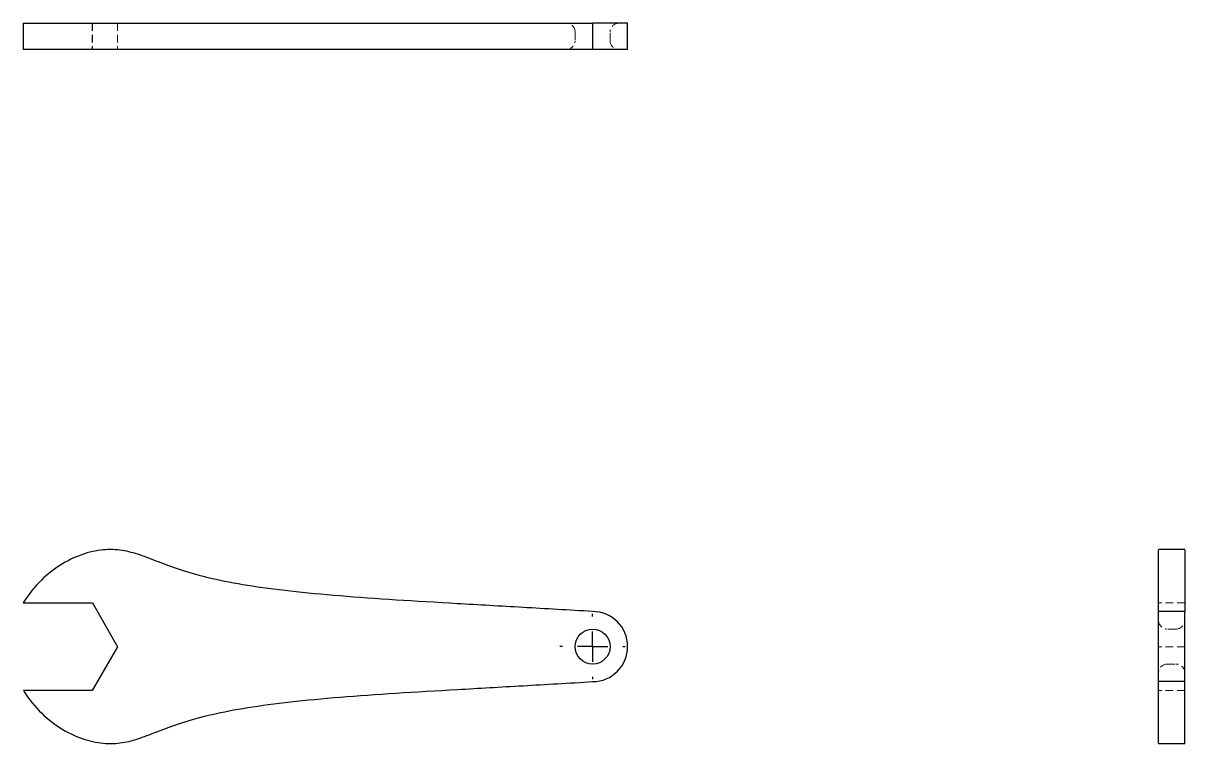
# Model space of a CAD drawing. Header units: millimetres. Extents: x 33 to 225, y 41 to 160.
import ezdxf

# ---------------------------------------------------------------- set-up
doc = ezdxf.new("R2010")
doc.units = ezdxf.units.MM
doc.linetypes.add('HIDDEN', pattern=[1.905, 1.27, -0.635])
doc.layers.add('10', color=7, linetype='Continuous')

# ---------------------------------------------------------------- blocks, each defined once
blk = doc.blocks.new('SW_CENTERMARKSYMBOL_0')
at = {"layer": '10', "color": 0}
for p, q in [((0, 5), (0, 5.4)), ((0, 0), (0, 2.5)), ((-5, 0), (-5.4, 0)), ((0, 0), (-2.5, 0)), ((0, 0), (0, -2.5)), ((0, 0), (2.5, 0)), ((5, 0), (5.4, 0)), ((0, -5), (0, -5.4))]:
    blk.add_line(p, q, dxfattribs=at)

msp = doc.modelspace()

# ---------------------------------------------------------------- linework, layer by layer
at = {"color": 7, "linetype": 'Continuous', "lineweight": 25}
for p, q in [((33, 160.17), (33, 155.83)), ((127.21, 160.17), (127.21, 155.83)), ((133, 160.17), (127.21, 160.17)), ((133, 155.83), (133, 160.17)), ((133, 155.83), (127.21, 155.83)), ((225.17, 73.05), (220.83, 73.05)), ((33, 64.22), (44.48, 64.22)), ((44.48, 64.22), (48.62, 56.95)), ((220.83, 51.2), (220.83, 62.8)), ((225.17, 62.8), (220.83, 62.8)), ((225.17, 51.2), (225.17, 62.8)), ((48.62, 56.95), (44.38, 49.73)), ((225.17, 51.2), (220.83, 51.2)), ((44.38, 49.73), (33.03, 49.73)), ((220.83, 40.95), (225.17, 40.95))]:
    msp.add_line(p, q, dxfattribs=at)
at = {"color": 7, "linetype": 'HIDDEN', "lineweight": 18}
for p, q in [((33.03, 160.17), (33.03, 155.83)), ((44.38, 160.17), (44.38, 155.83)), ((44.48, 160.17), (44.48, 155.83)), ((48.62, 160.17), (48.62, 155.83)), ((124.3, 158.72), (124.3, 157.28)), ((130.1, 157.28), (130.1, 158.72)), ((225.17, 64.22), (220.83, 64.22)), ((223.72, 59.9), (222.28, 59.9)), ((225.17, 56.95), (220.83, 56.95)), ((222.28, 54.1), (223.72, 54.1)), ((225.17, 49.73), (220.83, 49.73))]:
    msp.add_line(p, q, dxfattribs=at)
at = {"color": 7, "linetype": 'Continuous', "lineweight": 25}
msp.add_circle((127.2, 57), 2.9, dxfattribs=at)
at = {"color": 7, "linetype": 'HIDDEN', "lineweight": 18}
for centre, start, end in [((122.85, 158.72), 0, 90), ((131.55, 158.72), 90, 180), ((122.85, 157.28), 270, 0), ((131.55, 157.28), 180, 270), ((222.28, 61.35), 180, 270), ((223.72, 61.35), 270, 0), ((222.28, 52.65), 90, 180), ((223.72, 52.65), 0, 90)]:
    msp.add_arc(centre, 1.45, start, end, dxfattribs=at)
at = {"color": 7, "linetype": 'Continuous', "lineweight": 25}
msp.add_arc((127.2, 57), 5.8, 270.1079, 89.8921, dxfattribs=at)
for points, knots in [([(33, 160.17), (33.91, 160.17), (34.92, 160.17), (37.12, 160.17), (38.3, 160.17), (40.72, 160.17), (41.95, 160.17), (44.35, 160.17), (45.51, 160.17), (47.71, 160.17), (48.75, 160.17), (50.74, 160.17), (51.7, 160.17), (53.67, 160.17), (54.68, 160.17), (56.92, 160.17), (58.15, 160.17), (60.93, 160.17), (62.49, 160.17), (66.01, 160.17), (67.97, 160.17), (72.28, 160.17), (74.65, 160.17), (79.76, 160.17), (82.5, 160.17), (91.27, 160.17), (97.79, 160.17), (108.32, 160.17), (111.96, 160.17), (119.43, 160.17), (123.27, 160.17), (127.21, 160.17)], [0, 0, 0, 0, 0.0625, 0.0625, 0.125, 0.125, 0.1875, 0.1875, 0.25, 0.25, 0.3125, 0.3125, 0.375, 0.375, 0.4375, 0.4375, 0.5, 0.5, 0.5625, 0.5625, 0.625, 0.625, 0.6875, 0.6875, 0.75, 0.75, 0.875, 0.875, 0.9375, 0.9375, 1, 1, 1, 1]), ([(127.21, 155.83), (123.27, 155.83), (119.43, 155.83), (111.96, 155.83), (108.32, 155.83), (97.79, 155.83), (91.27, 155.83), (82.5, 155.83), (79.76, 155.83), (74.65, 155.83), (72.28, 155.83), (67.97, 155.83), (66.01, 155.83), (62.49, 155.83), (60.93, 155.83), (58.15, 155.83), (56.92, 155.83), (54.68, 155.83), (53.67, 155.83), (51.7, 155.83), (50.74, 155.83), (48.75, 155.83), (47.71, 155.83), (45.51, 155.83), (44.35, 155.83), (41.95, 155.83), (40.72, 155.83), (38.3, 155.83), (37.12, 155.83), (34.92, 155.83), (33.91, 155.83), (33, 155.83)], [0, 0, 0, 0, 0.0625, 0.0625, 0.125, 0.125, 0.25, 0.25, 0.3125, 0.3125, 0.375, 0.375, 0.4375, 0.4375, 0.5, 0.5, 0.5625, 0.5625, 0.625, 0.625, 0.6875, 0.6875, 0.75, 0.75, 0.8125, 0.8125, 0.875, 0.875, 0.9375, 0.9375, 1, 1, 1, 1]), ([(127.21, 62.8), (123.27, 63.04), (119.43, 63.26), (111.96, 63.69), (108.32, 63.9), (97.79, 64.5), (91.27, 64.89), (82.5, 65.61), (79.76, 65.86), (74.65, 66.44), (72.28, 66.75), (67.97, 67.45), (66.01, 67.83), (62.49, 68.64), (60.93, 69.07), (58.15, 69.96), (56.92, 70.41), (54.68, 71.27), (53.67, 71.68), (51.7, 72.38), (50.74, 72.66), (48.75, 73.02), (47.71, 73.09), (45.51, 72.95), (44.35, 72.73), (41.95, 71.98), (40.72, 71.43), (38.3, 69.99), (37.12, 69.09), (34.92, 66.93), (33.91, 65.67), (33, 64.22)], [0, 0, 0, 0, 0.0625, 0.0625, 0.125, 0.125, 0.25, 0.25, 0.3125, 0.3125, 0.375, 0.375, 0.4375, 0.4375, 0.5, 0.5, 0.5625, 0.5625, 0.625, 0.625, 0.6875, 0.6875, 0.75, 0.75, 0.8125, 0.8125, 0.875, 0.875, 0.9375, 0.9375, 1, 1, 1, 1]), ([(220.83, 62.8), (220.83, 62.94), (220.83, 63.23), (220.83, 63.64), (220.83, 64.02), (220.83, 64.37), (220.83, 64.7), (220.83, 65.01), (220.83, 65.35), (220.83, 65.71), (220.83, 66.11), (220.83, 66.56), (220.83, 67.06), (220.83, 67.6), (220.83, 68.19), (220.83, 68.82), (220.83, 69.5), (220.83, 70.24), (220.83, 71), (220.83, 71.71), (220.83, 72.33), (220.83, 72.79), (220.83, 73.03), (220.83, 73.02), (220.83, 73.01)], [0, 0, 0, 0, 0.090622, 0.17825, 0.262663, 0.343532, 0.404326, 0.462474, 0.517764, 0.569993, 0.619949, 0.666381, 0.709192, 0.748352, 0.783909, 0.816002, 0.844866, 0.874174, 0.900374, 0.924201, 0.946445, 0.967946, 0.989602, 1, 1, 1, 1]), ([(225.17, 73.01), (225.17, 73.02), (225.17, 73.03), (225.17, 72.79), (225.17, 72.33), (225.17, 71.71), (225.17, 71), (225.17, 70.24), (225.17, 69.5), (225.17, 68.82), (225.17, 68.19), (225.17, 67.6), (225.17, 67.06), (225.17, 66.57), (225.17, 66.13), (225.17, 65.73), (225.17, 65.36), (225.17, 65.01), (225.17, 64.65), (225.17, 64.3), (225.17, 63.95), (225.17, 63.59), (225.17, 63.21), (225.17, 62.94), (225.17, 62.8)], [0, 0, 0, 0, 0.010398, 0.032054, 0.053555, 0.075799, 0.099626, 0.125826, 0.155134, 0.183931, 0.215943, 0.251404, 0.29045, 0.333132, 0.378563, 0.427381, 0.479446, 0.534582, 0.603943, 0.677012, 0.753437, 0.832901, 0.915146, 1, 1, 1, 1]), ([(33.03, 49.73), (33.94, 48.28), (34.96, 47.03), (37.16, 44.88), (38.34, 43.98), (40.76, 42.55), (41.99, 42.01), (44.38, 41.26), (45.54, 41.05), (47.74, 40.91), (48.77, 40.98), (50.76, 41.34), (51.72, 41.63), (53.69, 42.33), (54.7, 42.74), (56.94, 43.6), (58.17, 44.05), (60.96, 44.94), (62.52, 45.37), (66.04, 46.18), (68, 46.56), (72.32, 47.25), (74.68, 47.57), (79.79, 48.14), (82.53, 48.4), (91.29, 49.11), (97.82, 49.5), (108.34, 50.1), (111.97, 50.31), (119.44, 50.74), (123.28, 50.96), (127.21, 51.2)], [0, 0, 0, 0, 0.0625, 0.0625, 0.125, 0.125, 0.1875, 0.1875, 0.25, 0.25, 0.3125, 0.3125, 0.375, 0.375, 0.4375, 0.4375, 0.5, 0.5, 0.5625, 0.5625, 0.625, 0.625, 0.6875, 0.6875, 0.75, 0.75, 0.875, 0.875, 0.9375, 0.9375, 1, 1, 1, 1]), ([(220.83, 40.99), (220.83, 40.98), (220.83, 40.97), (220.83, 41.22), (220.83, 41.68), (220.83, 42.3), (220.83, 43.01), (220.83, 43.77), (220.83, 44.51), (220.83, 45.19), (220.83, 45.82), (220.83, 46.4), (220.83, 46.94), (220.83, 47.43), (220.83, 47.88), (220.83, 48.28), (220.83, 48.64), (220.83, 49), (220.83, 49.35), (220.83, 49.7), (220.83, 50.05), (220.83, 50.41), (220.83, 50.79), (220.83, 51.06), (220.83, 51.2)], [0, 0, 0, 0, 0.010795, 0.032424, 0.053911, 0.076153, 0.099986, 0.126197, 0.155519, 0.18433, 0.216352, 0.25182, 0.29087, 0.333549, 0.37897, 0.427772, 0.479815, 0.534923, 0.604243, 0.677263, 0.753634, 0.833037, 0.915216, 1, 1, 1, 1]), ([(225.17, 40.99), (225.17, 40.98), (225.17, 40.97), (225.17, 41.22), (225.17, 41.68), (225.17, 42.3), (225.17, 43.01), (225.17, 43.77), (225.17, 44.51), (225.17, 45.19), (225.17, 45.82), (225.17, 46.4), (225.17, 46.94), (225.17, 47.43), (225.17, 47.88), (225.17, 48.28), (225.17, 48.64), (225.17, 49), (225.17, 49.35), (225.17, 49.7), (225.17, 50.05), (225.17, 50.41), (225.17, 50.79), (225.17, 51.06), (225.17, 51.2)], [0, 0, 0, 0, 0.010795, 0.032424, 0.053911, 0.076153, 0.099986, 0.126197, 0.155519, 0.18433, 0.216352, 0.25182, 0.29087, 0.333549, 0.37897, 0.427772, 0.479815, 0.534923, 0.604243, 0.677263, 0.753634, 0.833037, 0.915216, 1, 1, 1, 1])]:
    msp.add_open_spline(points, degree=3, knots=knots, dxfattribs=at)

# ---------------------------------------------------------------- block references
at = {"layer": '10'}
msp.add_blockref('SW_CENTERMARKSYMBOL_0', (127.2, 57), dxfattribs=at)

doc.saveas('drawing.dxf')
